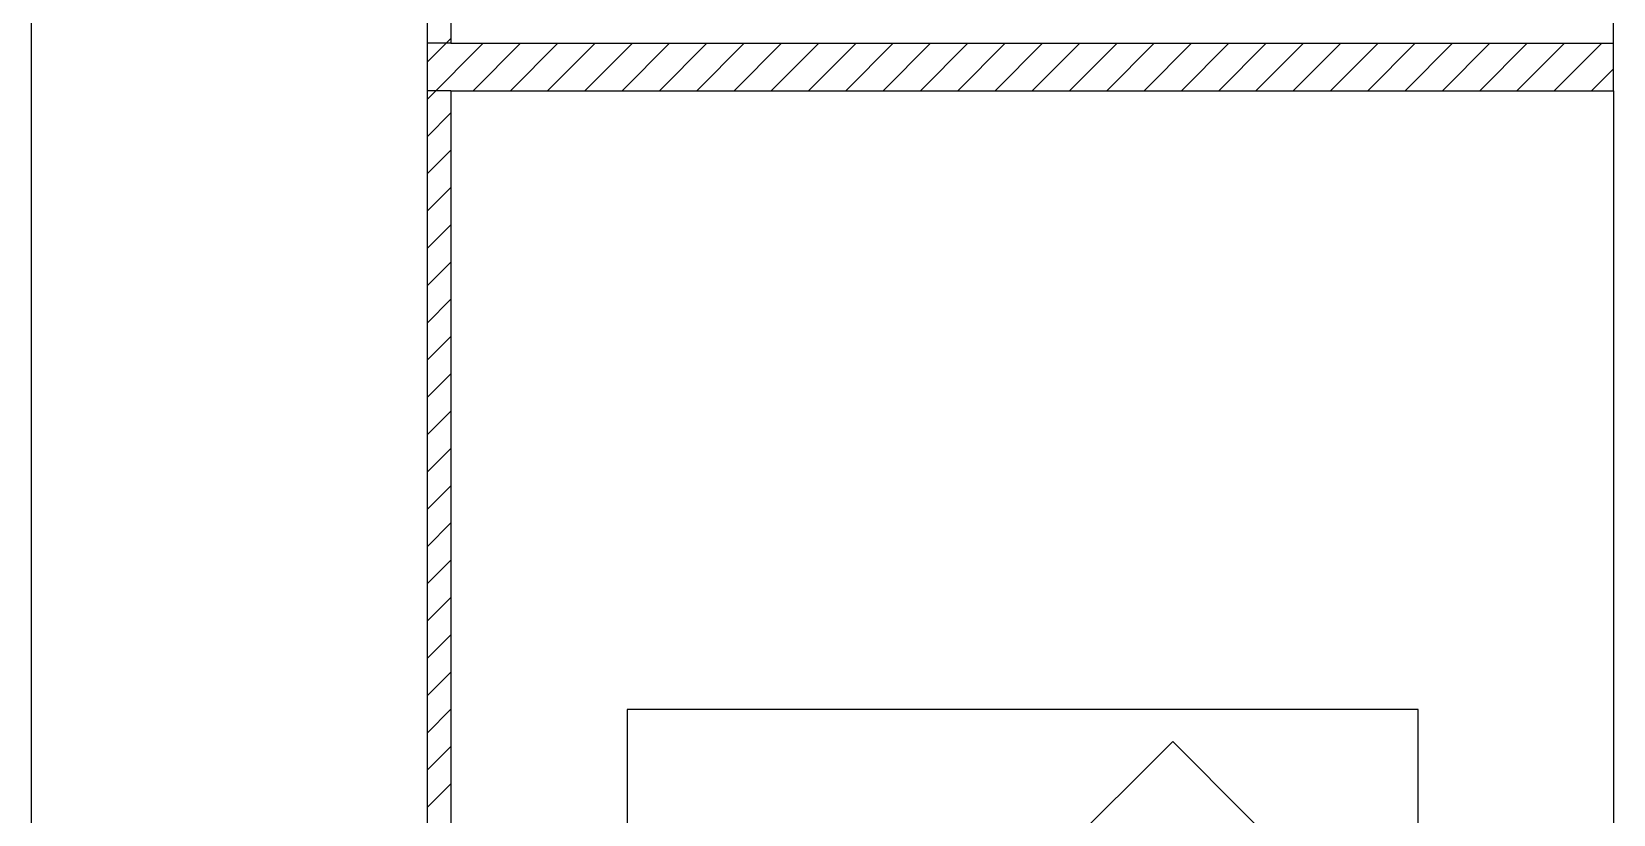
# Model space of a CAD drawing. Header units: millimetres. Extents: x 1573 to 2177, y 1587 to 1932.
# Drawn here: x 1783.831 to 1784.431, y 1904.551 to 1904.848 of the extents above; entities that cross this region are included whole.
import ezdxf

# ---------------------------------------------------------------- set-up
doc = ezdxf.new("R2010")
doc.units = ezdxf.units.MM
doc.header["$LTSCALE"] = 0.03
doc.layers.add('-HIDRO', color=8, linetype='Continuous')

msp = doc.modelspace()

# ---------------------------------------------------------------- linework, layer by layer
at = {"layer": '-HIDRO'}
for p, q in [((1783.8312, 1902.51138), (1783.8312, 1905.49148)), ((1783.9812, 1905.49148), (1783.9812, 1904.06143)), ((1783.99021, 1905.39347), (1783.99021, 1904.84346)), ((1784.43122, 1904.84346), (1784.43122, 1905.39347)), ((1783.9812, 1904.83629), (1783.99021, 1904.84529)), ((1783.9812, 1904.82215), (1784.00252, 1904.84346)), ((1783.99021, 1904.84346), (1783.9812, 1904.84346)), ((1783.99021, 1904.84346), (1784.43122, 1904.84346)), ((1783.99866, 1904.82545), (1784.01666, 1904.84346)), ((1784.0128, 1904.82545), (1784.0308, 1904.84346)), ((1784.02694, 1904.82545), (1784.04494, 1904.84346)), ((1784.04108, 1904.82545), (1784.05909, 1904.84346)), ((1784.05523, 1904.82545), (1784.07323, 1904.84346)), ((1784.06937, 1904.82545), (1784.08737, 1904.84346)), ((1784.08351, 1904.82545), (1784.10151, 1904.84346)), ((1784.09766, 1904.82545), (1784.11566, 1904.84346)), ((1784.1118, 1904.82545), (1784.1298, 1904.84346)), ((1784.12594, 1904.82545), (1784.14394, 1904.84346)), ((1784.14008, 1904.82545), (1784.15808, 1904.84346)), ((1784.15423, 1904.82545), (1784.17223, 1904.84346)), ((1784.16837, 1904.82545), (1784.18637, 1904.84346)), ((1784.18251, 1904.82545), (1784.20051, 1904.84346)), ((1784.19665, 1904.82545), (1784.21465, 1904.84346)), ((1784.2108, 1904.82545), (1784.2288, 1904.84346)), ((1784.22494, 1904.82545), (1784.24294, 1904.84346)), ((1784.23908, 1904.82545), (1784.25708, 1904.84346)), ((1784.25322, 1904.82545), (1784.27122, 1904.84346)), ((1784.26737, 1904.82545), (1784.28537, 1904.84346)), ((1784.28151, 1904.82545), (1784.29951, 1904.84346)), ((1784.29565, 1904.82545), (1784.31365, 1904.84346)), ((1784.30979, 1904.82545), (1784.3278, 1904.84346)), ((1784.32394, 1904.82545), (1784.34194, 1904.84346)), ((1784.33808, 1904.82545), (1784.35608, 1904.84346)), ((1784.35222, 1904.82545), (1784.37022, 1904.84346)), ((1784.36637, 1904.82545), (1784.38437, 1904.84346)), ((1784.38051, 1904.82545), (1784.39851, 1904.84346)), ((1784.39465, 1904.82545), (1784.41265, 1904.84346)), ((1784.40879, 1904.82545), (1784.42679, 1904.84346)), ((1784.43122, 1904.82545), (1784.43122, 1904.84346)), ((1784.42294, 1904.82545), (1784.43122, 1904.83374)), ((1783.99021, 1904.82545), (1783.9812, 1904.82545)), ((1783.99021, 1904.82545), (1784.43122, 1904.82545)), ((1783.99021, 1904.82545), (1783.99021, 1904.07943)), ((1784.43122, 1904.82545), (1784.43122, 1904.07943)), ((1783.9812, 1904.808), (1783.99021, 1904.817)), ((1783.9812, 1904.79386), (1783.99021, 1904.80286)), ((1783.9812, 1904.77972), (1783.99021, 1904.78872)), ((1783.9812, 1904.76557), (1783.99021, 1904.77457)), ((1783.9812, 1904.75143), (1783.99021, 1904.76043)), ((1783.9812, 1904.73729), (1783.99021, 1904.74629)), ((1783.9812, 1904.72315), (1783.99021, 1904.73215)), ((1783.9812, 1904.709), (1783.99021, 1904.718)), ((1783.9812, 1904.69486), (1783.99021, 1904.70386)), ((1783.9812, 1904.68072), (1783.99021, 1904.68972)), ((1783.9812, 1904.66658), (1783.99021, 1904.67558)), ((1783.9812, 1904.65243), (1783.99021, 1904.66143)), ((1783.9812, 1904.63829), (1783.99021, 1904.64729)), ((1783.9812, 1904.62415), (1783.99021, 1904.63315)), ((1783.9812, 1904.61001), (1783.99021, 1904.61901)), ((1783.9812, 1904.59586), (1783.99021, 1904.60486)), ((1783.9812, 1904.58172), (1783.99021, 1904.59072)), ((1784.05716, 1904.59067), (1784.05716, 1904.14065)), ((1784.35717, 1904.59067), (1784.05716, 1904.59067)), ((1784.35717, 1904.23969), (1784.35717, 1904.59067)), ((1783.9812, 1904.56758), (1783.99021, 1904.57658)), ((1783.9812, 1904.55344), (1783.99021, 1904.56244))]:
    msp.add_line(p, q, dxfattribs=at)
msp.add_lwpolyline([(1784.2307, 1904.44201), (1784.17912, 1904.49383), (1784.26417, 1904.57849), (1784.34883, 1904.49344)], dxfattribs=at)

doc.saveas('drawing.dxf')
